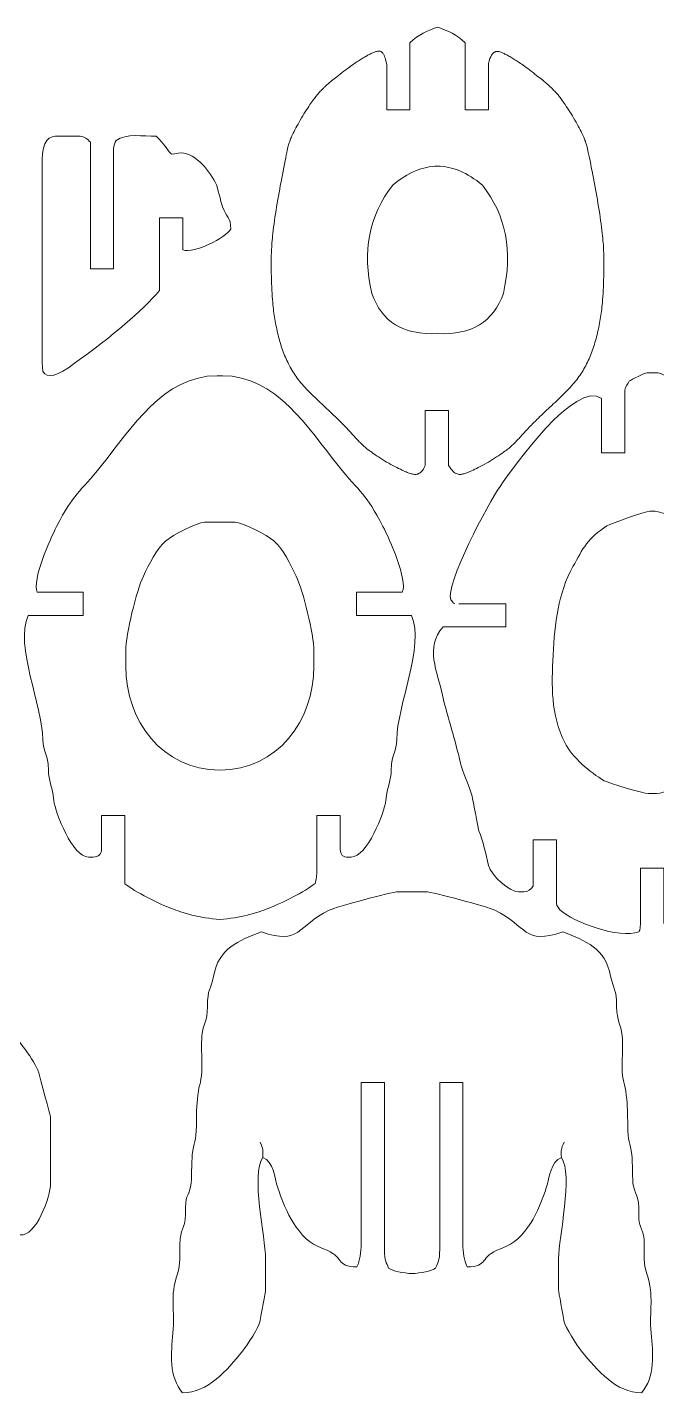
# Model space of a CAD drawing. Header units: inches. Extents: x -250 to 251, y -166 to 168.
# Drawn here: x -36.8 to 40.7, y -0.4 to 167.5 of the extents above; entities that cross this region are included whole.
import ezdxf

# ---------------------------------------------------------------- set-up
doc = ezdxf.new("R2010")
doc.units = ezdxf.units.IN
doc.header["$MEASUREMENT"] = 0
doc.layers.add('Layer 1', color=7, linetype='Continuous')

msp = doc.modelspace()

# ---------------------------------------------------------------- linework, layer by layer
at = {"layer": 'Layer 1', "color": 1, "lineweight": 9}
for points in [[(7.48, 162.9), (7.4, 163.26), (7.33, 163.54), (7.27, 163.77), (7.21, 163.94), (7.16, 164.08), (7.11, 164.17), (7.07, 164.25), (7.02, 164.31), (6.98, 164.37), (6.93, 164.42), (6.89, 164.46), (6.84, 164.5), (6.79, 164.53), (6.74, 164.56), (6.68, 164.58), (6.62, 164.59), (6.56, 164.6), (6.48, 164.6), (6.41, 164.59), (6.33, 164.58), (6.24, 164.56), (6.15, 164.53), (6.06, 164.5), (5.97, 164.47), (5.87, 164.43), (5.76, 164.38), (5.66, 164.34), (5.55, 164.29), (5.44, 164.23), (5.33, 164.18), (5.21, 164.12), (5.09, 164.05), (4.97, 163.99), (4.85, 163.92), (4.73, 163.85), (4.6, 163.77), (4.47, 163.7), (4.34, 163.62), (4.21, 163.53), (4.08, 163.45), (3.95, 163.37), (3.82, 163.28), (3.68, 163.18), (3.53, 163.08), (3.38, 162.98), (3.21, 162.86), (3.04, 162.73), (2.85, 162.6), (2.64, 162.44), (2.43, 162.28), (2.21, 162.12), (1.99, 161.95), (1.76, 161.78), (1.55, 161.61), (1.35, 161.45), (1.16, 161.31), (0.99, 161.17), (0.83, 161.05), (0.69, 160.93), (0.57, 160.83), (0.45, 160.74), (0.35, 160.65), (0.25, 160.56), (0.16, 160.48), (0.07, 160.41), (-0.01, 160.33), (-0.09, 160.26), (-0.17, 160.18), (-0.25, 160.11), (-0.32, 160.04), (-0.4, 159.96), (-0.47, 159.89), (-0.55, 159.81), (-0.63, 159.73), (-0.7, 159.65), (-0.78, 159.56), (-0.86, 159.48), (-0.93, 159.39), (-1.01, 159.3), (-1.09, 159.2), (-1.17, 159.1), (-1.25, 159), (-1.33, 158.9), (-1.42, 158.78), (-1.52, 158.65), (-1.62, 158.51), (-1.73, 158.36), (-1.85, 158.19), (-1.97, 158.01), (-2.11, 157.8), (-2.25, 157.59), (-2.4, 157.36), (-2.55, 157.12), (-2.71, 156.88), (-2.86, 156.63), (-3.01, 156.38), (-3.16, 156.12), (-3.31, 155.87), (-3.44, 155.62), (-3.58, 155.38), (-3.7, 155.14), (-3.82, 154.92), (-3.93, 154.71), (-4.02, 154.51), (-4.11, 154.33), (-4.19, 154.17), (-4.25, 154.02), (-4.31, 153.88), (-4.37, 153.75), (-4.41, 153.63), (-4.45, 153.52), (-4.49, 153.41), (-4.53, 153.3), (-4.57, 153.19), (-4.6, 153.07), (-4.64, 152.93), (-4.68, 152.77), (-4.72, 152.58), (-4.77, 152.37), (-4.82, 152.11), (-4.89, 151.8), (-4.96, 151.46), (-5.03, 151.09), (-5.11, 150.69), (-5.19, 150.27), (-5.28, 149.83), (-5.36, 149.39), (-5.45, 148.95), (-5.53, 148.5), (-5.62, 148.07), (-5.7, 147.63), (-5.78, 147.19), (-5.86, 146.76), (-5.94, 146.33), (-6.01, 145.9), (-6.08, 145.46), (-6.15, 145.03), (-6.22, 144.59), (-6.28, 144.17), (-6.34, 143.75), (-6.39, 143.34), (-6.45, 142.95), (-6.49, 142.57), (-6.53, 142.22), (-6.57, 141.89), (-6.6, 141.58), (-6.62, 141.29), (-6.65, 141.02), (-6.67, 140.76), (-6.68, 140.5), (-6.7, 140.25), (-6.71, 140), (-6.72, 139.75), (-6.73, 139.49), (-6.74, 139.23), (-6.74, 138.95), (-6.74, 138.66), (-6.74, 138.34), (-6.74, 138.01), (-6.74, 137.65), (-6.73, 137.27), (-6.72, 136.87), (-6.7, 136.45), (-6.69, 136.03), (-6.67, 135.6), (-6.65, 135.19), (-6.63, 134.79), (-6.61, 134.41), (-6.58, 134.06), (-6.56, 133.73), (-6.53, 133.43), (-6.5, 133.15), (-6.47, 132.88), (-6.44, 132.62), (-6.41, 132.37), (-6.37, 132.12), (-6.33, 131.88), (-6.29, 131.63), (-6.25, 131.38), (-6.21, 131.14), (-6.16, 130.9), (-6.11, 130.65), (-6.06, 130.41), (-6.01, 130.17), (-5.96, 129.93), (-5.9, 129.69), (-5.84, 129.46), (-5.78, 129.22), (-5.71, 128.99), (-5.64, 128.75), (-5.57, 128.52), (-5.5, 128.29), (-5.42, 128.06), (-5.35, 127.84), (-5.26, 127.61), (-5.18, 127.39), (-5.09, 127.17), (-5, 126.95), (-4.91, 126.74), (-4.81, 126.53), (-4.71, 126.32), (-4.61, 126.11), (-4.51, 125.9), (-4.4, 125.7), (-4.28, 125.5), (-4.17, 125.3), (-4.05, 125.11), (-3.93, 124.92), (-3.8, 124.73), (-3.67, 124.55), (-3.54, 124.36), (-3.4, 124.18), (-3.25, 124), (-3.09, 123.81), (-2.93, 123.62), (-2.76, 123.43), (-2.57, 123.23), (-2.38, 123.02), (-2.18, 122.82), (-1.98, 122.61), (-1.77, 122.4), (-1.56, 122.19), (-1.35, 121.99), (-1.14, 121.78), (-0.93, 121.58), (-0.72, 121.38), (-0.51, 121.19), (-0.31, 120.99), (-0.1, 120.8), (0.11, 120.61), (0.31, 120.41), (0.52, 120.22), (0.72, 120.02), (0.93, 119.83), (1.13, 119.64), (1.32, 119.45), (1.52, 119.26), (1.7, 119.08), (1.87, 118.91), (2.04, 118.75), (2.19, 118.6), (2.33, 118.46), (2.46, 118.32), (2.59, 118.19), (2.71, 118.06), (2.82, 117.94), (2.94, 117.82), (3.05, 117.7), (3.16, 117.57), (3.27, 117.45), (3.39, 117.32), (3.5, 117.2), (3.61, 117.08), (3.71, 116.96), (3.82, 116.85), (3.92, 116.74), (4.01, 116.64), (4.1, 116.54), (4.19, 116.45), (4.28, 116.36), (4.36, 116.28), (4.45, 116.19), (4.54, 116.11), (4.63, 116.03), (4.72, 115.95), (4.82, 115.86), (4.93, 115.77), (5.04, 115.68), (5.17, 115.58), (5.3, 115.48), (5.46, 115.37), (5.63, 115.25), (5.81, 115.11), (6.02, 114.97), (6.24, 114.83), (6.47, 114.67), (6.71, 114.52), (6.96, 114.36), (7.21, 114.21), (7.47, 114.05), (7.73, 113.91), (7.99, 113.76), (8.24, 113.62), (8.49, 113.49), (8.73, 113.37), (8.95, 113.25), (9.17, 113.15), (9.37, 113.05), (9.55, 112.97), (9.72, 112.9), (9.87, 112.83), (10, 112.78), (10.13, 112.73), (10.25, 112.69), (10.36, 112.65), (10.47, 112.61), (10.58, 112.58), (10.68, 112.56), (10.78, 112.54), (10.89, 112.52), (10.99, 112.52), (11.09, 112.52), (11.2, 112.54), (11.3, 112.57), (11.41, 112.62), (11.52, 112.68), (11.64, 112.77), (11.75, 112.88), (11.87, 113.01), (11.99, 113.18), (12.11, 113.38), (12.23, 113.62)], [(20, 163.08), (20.09, 163.41), (20.19, 163.68), (20.29, 163.91), (20.38, 164.09), (20.48, 164.23), (20.58, 164.34), (20.68, 164.42), (20.78, 164.48), (20.87, 164.53), (20.96, 164.55), (21.05, 164.56), (21.14, 164.56), (21.23, 164.55), (21.32, 164.53), (21.42, 164.5), (21.51, 164.47), (21.61, 164.43), (21.72, 164.38), (21.82, 164.34), (21.93, 164.29), (22.04, 164.23), (22.15, 164.18), (22.27, 164.12), (22.39, 164.05), (22.51, 163.99), (22.63, 163.92), (22.75, 163.85), (22.88, 163.77), (23.01, 163.7), (23.14, 163.62), (23.27, 163.53), (23.4, 163.45), (23.53, 163.37), (23.66, 163.28), (23.8, 163.18), (23.95, 163.08), (24.1, 162.98), (24.27, 162.86), (24.44, 162.73), (24.63, 162.6), (24.84, 162.44), (25.05, 162.28), (25.27, 162.12), (25.49, 161.95), (25.72, 161.78), (25.93, 161.61), (26.13, 161.45), (26.32, 161.31), (26.49, 161.17), (26.65, 161.05), (26.79, 160.93), (26.91, 160.83), (27.03, 160.74), (27.13, 160.65), (27.23, 160.56), (27.32, 160.48), (27.41, 160.41), (27.49, 160.33), (27.57, 160.26), (27.65, 160.18), (27.73, 160.11), (27.8, 160.04), (27.88, 159.96), (27.95, 159.89), (28.03, 159.81), (28.11, 159.73), (28.18, 159.65), (28.26, 159.56), (28.34, 159.48), (28.41, 159.39), (28.49, 159.3), (28.57, 159.2), (28.65, 159.1), (28.73, 159), (28.82, 158.9), (28.9, 158.78), (29, 158.65), (29.1, 158.51), (29.21, 158.36), (29.33, 158.19), (29.45, 158.01), (29.59, 157.8), (29.73, 157.59), (29.88, 157.36), (30.03, 157.12), (30.19, 156.88), (30.34, 156.63), (30.49, 156.38), (30.64, 156.12), (30.79, 155.87), (30.92, 155.62), (31.06, 155.38), (31.18, 155.14), (31.3, 154.92), (31.41, 154.71), (31.5, 154.51), (31.59, 154.33), (31.67, 154.17), (31.73, 154.02), (31.79, 153.88), (31.85, 153.75), (31.89, 153.63), (31.94, 153.52), (31.97, 153.41), (32.01, 153.3), (32.05, 153.19), (32.08, 153.07), (32.12, 152.93), (32.16, 152.77), (32.2, 152.58), (32.25, 152.37), (32.3, 152.11), (32.37, 151.8), (32.44, 151.46), (32.51, 151.09), (32.59, 150.69), (32.67, 150.27), (32.76, 149.83), (32.84, 149.39), (32.93, 148.95), (33.01, 148.5), (33.1, 148.07), (33.18, 147.63), (33.26, 147.19), (33.34, 146.76), (33.42, 146.33), (33.49, 145.9), (33.56, 145.46), (33.63, 145.03), (33.7, 144.59), (33.76, 144.17), (33.82, 143.75), (33.87, 143.34), (33.93, 142.95), (33.97, 142.57), (34.01, 142.22), (34.05, 141.89), (34.08, 141.58), (34.1, 141.29), (34.13, 141.02), (34.15, 140.76), (34.16, 140.5), (34.18, 140.25), (34.19, 140), (34.2, 139.75), (34.21, 139.49), (34.22, 139.23), (34.22, 138.95), (34.22, 138.66), (34.22, 138.34), (34.22, 138.01), (34.22, 137.65), (34.21, 137.27), (34.2, 136.87), (34.18, 136.45), (34.17, 136.03), (34.15, 135.6), (34.13, 135.19), (34.11, 134.79), (34.09, 134.41), (34.06, 134.06), (34.04, 133.73), (34.01, 133.43), (33.98, 133.15), (33.95, 132.88), (33.92, 132.62), (33.89, 132.37), (33.85, 132.12), (33.81, 131.88), (33.77, 131.63), (33.73, 131.38), (33.69, 131.14), (33.64, 130.9), (33.6, 130.65), (33.54, 130.41), (33.49, 130.17), (33.44, 129.93), (33.38, 129.69), (33.32, 129.46), (33.26, 129.22), (33.19, 128.99), (33.12, 128.75), (33.05, 128.52), (32.98, 128.29), (32.9, 128.06), (32.83, 127.84), (32.74, 127.61), (32.66, 127.39), (32.57, 127.17), (32.48, 126.95), (32.39, 126.74), (32.29, 126.53), (32.19, 126.32), (32.09, 126.11), (31.99, 125.9), (31.88, 125.7), (31.76, 125.5), (31.65, 125.3), (31.53, 125.11), (31.41, 124.92), (31.28, 124.73), (31.15, 124.55), (31.02, 124.36), (30.88, 124.18), (30.73, 124), (30.57, 123.81), (30.41, 123.62), (30.24, 123.43), (30.05, 123.23), (29.86, 123.02), (29.66, 122.82), (29.46, 122.61), (29.25, 122.4), (29.04, 122.19), (28.83, 121.99), (28.62, 121.78), (28.41, 121.58), (28.2, 121.38), (27.99, 121.19), (27.79, 120.99), (27.58, 120.8), (27.37, 120.61), (27.17, 120.41), (26.96, 120.22), (26.76, 120.02), (26.55, 119.83), (26.35, 119.64), (26.16, 119.45), (25.97, 119.26), (25.78, 119.08), (25.61, 118.91), (25.44, 118.75), (25.29, 118.6), (25.15, 118.46), (25.02, 118.32), (24.89, 118.19), (24.77, 118.06), (24.66, 117.94), (24.54, 117.82), (24.43, 117.7), (24.32, 117.57), (24.21, 117.45), (24.09, 117.32), (23.98, 117.2), (23.87, 117.08), (23.77, 116.96), (23.66, 116.85), (23.56, 116.74), (23.47, 116.64), (23.38, 116.54), (23.29, 116.45), (23.2, 116.36), (23.12, 116.28), (23.03, 116.19), (22.94, 116.11), (22.85, 116.03), (22.76, 115.95), (22.66, 115.86), (22.55, 115.77), (22.44, 115.68), (22.31, 115.58), (22.18, 115.48), (22.02, 115.37), (21.85, 115.25), (21.67, 115.11), (21.46, 114.97), (21.24, 114.83), (21.01, 114.67), (20.77, 114.52), (20.52, 114.36), (20.27, 114.21), (20.01, 114.05), (19.75, 113.91), (19.49, 113.76), (19.24, 113.62), (18.99, 113.49), (18.75, 113.37), (18.53, 113.25), (18.31, 113.15), (18.11, 113.05), (17.93, 112.97), (17.76, 112.9), (17.61, 112.83), (17.48, 112.78), (17.35, 112.73), (17.23, 112.69), (17.12, 112.65), (17.01, 112.61), (16.9, 112.58), (16.8, 112.56), (16.69, 112.54), (16.59, 112.52), (16.49, 112.52), (16.38, 112.53), (16.27, 112.54), (16.16, 112.58), (16.04, 112.62), (15.92, 112.69), (15.79, 112.78), (15.66, 112.89), (15.52, 113.03), (15.38, 113.2), (15.24, 113.4), (15.09, 113.64)]]:
    msp.add_lwpolyline(points, dxfattribs=at)
for points, knots in [([(10.34, 165.61), (11.43, 166.7), (12.42, 167.07), (13.74, 167.53), (13.74, 167.53), (15.06, 167.07), (16.05, 166.7), (17.14, 165.61)], [0, 0, 0, 0, 0.5, 0.5, 0.5, 0.5, 1, 1, 1, 1]), ([(10.34, 165.61), (10.34, 165.61), (10.34, 157.36), (10.34, 157.36), (10.34, 157.36), (10.34, 157.36), (7.48, 157.36), (7.48, 157.36), (7.48, 157.36), (7.48, 157.36), (7.48, 162.9), (7.48, 162.9)], [0, 0, 0, 0, 0.333333, 0.333333, 0.333333, 0.333333, 0.666667, 0.666667, 0.666667, 0.666667, 1, 1, 1, 1]), ([(20, 163.08), (20, 163.08), (20, 157.36), (20, 157.36), (20, 157.36), (20, 157.36), (17.14, 157.36), (17.14, 157.36), (17.14, 157.36), (17.14, 157.36), (17.14, 165.61), (17.14, 165.61)], [0, 0, 0, 0, 0.333333, 0.333333, 0.333333, 0.333333, 0.666667, 0.666667, 0.666667, 0.666667, 1, 1, 1, 1]), ([(-33.33, 154.12), (-33.33, 154.12), (-30.26, 154.12), (-30.26, 154.12), (-30.26, 154.12), (-29.72, 154.12), (-29.4, 153.77), (-29.01, 153.4)], [0, 0, 0, 0, 0.5, 0.5, 0.5, 0.5, 1, 1, 1, 1]), ([(-29.01, 153.4), (-29.01, 153.4), (-29.01, 137.8), (-29.01, 137.8), (-29.01, 137.8), (-29.01, 137.8), (-26.15, 137.8), (-26.15, 137.8), (-26.15, 137.8), (-26.15, 137.8), (-26.17, 152.58), (-26.17, 152.58)], [0, 0, 0, 0, 0.333333, 0.333333, 0.333333, 0.333333, 0.666667, 0.666667, 0.666667, 0.666667, 1, 1, 1, 1]), ([(-26.17, 152.58), (-26.09, 152.98), (-25.98, 153.33), (-25.84, 153.61), (-25.84, 153.61), (-24.62, 154.5), (-22.46, 154.12), (-20.9, 154.12), (-20.9, 154.12), (-19.77, 153.02), (-19.86, 152.83), (-19.03, 151.91), (-19.03, 151.91), (-18.41, 151.95), (-18.41, 152.08), (-17.84, 152.08), (-17.84, 152.08), (-15.99, 152.08), (-14.24, 149.69), (-13.48, 148.16), (-13.48, 148.16), (-13.37, 147.95), (-12.96, 146.09), (-12.72, 145.44), (-12.72, 145.44), (-12.25, 144.14), (-11.71, 144.19), (-11.71, 142.71), (-11.71, 142.71), (-12.36, 141.66), (-16.2, 139.61), (-17.63, 140.16)], [0, 0, 0, 0, 0.125, 0.125, 0.125, 0.125, 0.25, 0.25, 0.25, 0.25, 0.375, 0.375, 0.375, 0.375, 0.5, 0.5, 0.5, 0.5, 0.625, 0.625, 0.625, 0.625, 0.75, 0.75, 0.75, 0.75, 0.875, 0.875, 0.875, 0.875, 1, 1, 1, 1]), ([(13.74, 129.85), (9.55, 129.65), (6.85, 131.3), (5.64, 134.8), (5.64, 134.8), (4.45, 139.94), (5.31, 144.38), (8.22, 148.12), (8.22, 148.12), (10.09, 149.66), (11.93, 150.43), (13.74, 150.45)], [0, 0, 0, 0, 0.333333, 0.333333, 0.333333, 0.333333, 0.666667, 0.666667, 0.666667, 0.666667, 1, 1, 1, 1]), ([(13.74, 129.85), (17.93, 129.65), (20.63, 131.3), (21.84, 134.8), (21.84, 134.8), (23.03, 139.94), (22.17, 144.38), (19.26, 148.12), (19.26, 148.12), (17.39, 149.66), (15.55, 150.43), (13.74, 150.45)], [0, 0, 0, 0, 0.333333, 0.333333, 0.333333, 0.333333, 0.666667, 0.666667, 0.666667, 0.666667, 1, 1, 1, 1]), ([(-17.63, 140.16), (-17.63, 140.16), (-17.63, 144.09), (-17.63, 144.09), (-17.63, 144.09), (-17.63, 144.09), (-20.49, 144.09), (-20.49, 144.09), (-20.49, 144.09), (-20.49, 144.09), (-20.49, 135.15), (-20.49, 135.15)], [0, 0, 0, 0, 0.333333, 0.333333, 0.333333, 0.333333, 0.666667, 0.666667, 0.666667, 0.666667, 1, 1, 1, 1]), ([(-20.49, 135.15), (-22.7, 132.59), (-26.2, 129.6), (-30.97, 126.19), (-30.97, 126.19), (-33.06, 124.6), (-34.35, 124.27), (-34.84, 125.2), (-34.84, 125.2), (-34.93, 125.56), (-34.97, 126.52), (-34.96, 128.06)], [0, 0, 0, 0, 0.333333, 0.333333, 0.333333, 0.333333, 0.666667, 0.666667, 0.666667, 0.666667, 1, 1, 1, 1]), ([(-35.54, 98.03), (-36.24, 99.53), (-33.96, 104.55), (-33.16, 106.12), (-33.16, 106.12), (-31.01, 110.29), (-30.42, 110.15), (-27.65, 113.61), (-27.65, 113.61), (-23.96, 118.23), (-19.97, 124.67), (-13.41, 124.67), (-13.41, 124.67), (-13.41, 124.67), (-13.07, 124.67), (-13.07, 124.67)], [0, 0, 0, 0, 0.25, 0.25, 0.25, 0.25, 0.5, 0.5, 0.5, 0.5, 0.75, 0.75, 0.75, 0.75, 1, 1, 1, 1]), ([(9.4, 98.03), (10.1, 99.53), (7.82, 104.55), (7.02, 106.12), (7.02, 106.12), (4.87, 110.29), (4.28, 110.15), (1.51, 113.61), (1.51, 113.61), (-2.18, 118.23), (-6.17, 124.67), (-12.73, 124.67), (-12.73, 124.67), (-12.73, 124.67), (-13.07, 124.67), (-13.07, 124.67)], [0, 0, 0, 0, 0.25, 0.25, 0.25, 0.25, 0.5, 0.5, 0.5, 0.5, 0.75, 0.75, 0.75, 0.75, 1, 1, 1, 1]), ([(40.2, 125.01), (40.2, 125.01), (39.53, 125.01), (39.53, 125.01), (39.53, 125.01), (39.21, 125.01), (37.63, 124.21), (37.32, 123.99), (37.32, 123.99), (37.19, 123.67), (36.84, 123.33), (36.8, 122.89)], [0, 0, 0, 0, 0.333333, 0.333333, 0.333333, 0.333333, 0.666667, 0.666667, 0.666667, 0.666667, 1, 1, 1, 1]), ([(40.2, 125.01), (40.2, 125.01), (40.87, 125.01), (40.87, 125.01), (40.87, 125.01), (41.19, 125.01), (42.77, 124.21), (43.08, 123.99), (43.08, 123.99), (43.21, 123.67), (43.56, 123.33), (43.6, 122.89)], [0, 0, 0, 0, 0.333333, 0.333333, 0.333333, 0.333333, 0.666667, 0.666667, 0.666667, 0.666667, 1, 1, 1, 1]), ([(33.94, 121.87), (30.74, 124.22), (23.14, 113.49), (21.43, 111.05), (21.43, 111.05), (20.05, 109.09), (14.63, 98.96), (15.36, 97.1), (15.36, 97.1), (15.56, 96.95), (15.58, 96.69), (15.85, 96.62)], [0, 0, 0, 0, 0.333333, 0.333333, 0.333333, 0.333333, 0.666667, 0.666667, 0.666667, 0.666667, 1, 1, 1, 1]), ([(36.8, 122.89), (36.8, 122.89), (36.8, 115.18), (36.8, 115.18), (36.8, 115.18), (36.8, 115.18), (33.94, 115.18), (33.94, 115.18), (33.94, 115.18), (33.94, 115.18), (33.94, 121.87), (33.94, 121.87)], [0, 0, 0, 0, 0.333333, 0.333333, 0.333333, 0.333333, 0.666667, 0.666667, 0.666667, 0.666667, 1, 1, 1, 1]), ([(15.09, 113.64), (15.09, 113.64), (15.09, 120.38), (15.09, 120.38), (15.09, 120.38), (15.09, 120.38), (12.23, 120.38), (12.23, 120.38), (12.23, 120.38), (12.23, 120.38), (12.23, 113.62), (12.23, 113.62)], [0, 0, 0, 0, 0.333333, 0.333333, 0.333333, 0.333333, 0.666667, 0.666667, 0.666667, 0.666667, 1, 1, 1, 1]), ([(40.2, 107.99), (40.2, 107.99), (39.87, 107.99), (39.87, 107.99), (39.87, 107.99), (39.29, 107.99), (35.19, 106.55), (34.59, 106.18), (34.59, 106.18), (32.24, 104.72), (31.62, 103.4), (30.4, 101.18), (30.4, 101.18), (28.56, 97.83), (28.17, 94.29), (27.96, 90.29), (27.96, 90.29), (27.77, 86.5), (27.66, 83.06), (29.39, 79.56), (29.39, 79.56), (30.3, 77.72), (32.52, 75.86), (34.25, 74.85), (34.25, 74.85), (34.83, 74.52), (39.08, 73.27), (39.7, 73.27), (39.7, 73.27), (39.7, 73.27), (40.2, 73.27), (40.2, 73.27)], [0, 0, 0, 0, 0.125, 0.125, 0.125, 0.125, 0.25, 0.25, 0.25, 0.25, 0.375, 0.375, 0.375, 0.375, 0.5, 0.5, 0.5, 0.5, 0.625, 0.625, 0.625, 0.625, 0.75, 0.75, 0.75, 0.75, 0.875, 0.875, 0.875, 0.875, 1, 1, 1, 1]), ([(40.2, 107.99), (40.2, 107.99), (40.53, 107.99), (40.53, 107.99), (40.53, 107.99), (41.11, 107.99), (45.22, 106.55), (45.81, 106.18), (45.81, 106.18), (48.16, 104.72), (48.78, 103.4), (50, 101.18), (50, 101.18), (51.84, 97.83), (52.23, 94.29), (52.44, 90.29), (52.44, 90.29), (52.63, 86.5), (52.74, 83.06), (51.02, 79.56), (51.02, 79.56), (50.1, 77.72), (47.88, 75.86), (46.15, 74.85), (46.15, 74.85), (45.57, 74.52), (41.32, 73.27), (40.7, 73.27), (40.7, 73.27), (40.7, 73.27), (40.2, 73.27), (40.2, 73.27)], [0, 0, 0, 0, 0.125, 0.125, 0.125, 0.125, 0.25, 0.25, 0.25, 0.25, 0.375, 0.375, 0.375, 0.375, 0.5, 0.5, 0.5, 0.5, 0.625, 0.625, 0.625, 0.625, 0.75, 0.75, 0.75, 0.75, 0.875, 0.875, 0.875, 0.875, 1, 1, 1, 1]), ([(-13.07, 76.16), (-20.18, 76.16), (-24.65, 82.23), (-24.65, 88.93), (-24.65, 88.93), (-24.65, 88.93), (-24.65, 90.8), (-24.65, 90.8), (-24.65, 90.8), (-24.65, 92.86), (-23.33, 98.23), (-22.48, 99.99), (-22.48, 99.99), (-21.75, 101.49), (-20.94, 103.27), (-19.71, 104.36), (-19.71, 104.36), (-18.92, 105.06), (-15.91, 106.63), (-14.94, 106.63), (-14.94, 106.63), (-14.94, 106.63), (-13.07, 106.63), (-13.07, 106.63)], [0, 0, 0, 0, 0.166667, 0.166667, 0.166667, 0.166667, 0.333333, 0.333333, 0.333333, 0.333333, 0.5, 0.5, 0.5, 0.5, 0.666667, 0.666667, 0.666667, 0.666667, 0.833333, 0.833333, 0.833333, 0.833333, 1, 1, 1, 1]), ([(-13.07, 76.16), (-5.96, 76.16), (-1.49, 82.23), (-1.49, 88.93), (-1.49, 88.93), (-1.49, 88.93), (-1.49, 90.8), (-1.49, 90.8), (-1.49, 90.8), (-1.49, 92.86), (-2.81, 98.23), (-3.66, 99.99), (-3.66, 99.99), (-4.39, 101.49), (-5.2, 103.27), (-6.42, 104.36), (-6.42, 104.36), (-7.22, 105.06), (-10.23, 106.63), (-11.2, 106.63), (-11.2, 106.63), (-11.2, 106.63), (-13.07, 106.63), (-13.07, 106.63)], [0, 0, 0, 0, 0.166667, 0.166667, 0.166667, 0.166667, 0.333333, 0.333333, 0.333333, 0.333333, 0.5, 0.5, 0.5, 0.5, 0.666667, 0.666667, 0.666667, 0.666667, 0.833333, 0.833333, 0.833333, 0.833333, 1, 1, 1, 1]), ([(-35.54, 98.03), (-35.54, 98.03), (-29.91, 98.03), (-29.91, 98.03), (-29.91, 98.03), (-29.91, 98.03), (-29.91, 95.17), (-29.91, 95.17), (-29.91, 95.17), (-29.91, 95.17), (-36.66, 95.17), (-36.66, 95.17)], [0, 0, 0, 0, 0.333333, 0.333333, 0.333333, 0.333333, 0.666667, 0.666667, 0.666667, 0.666667, 1, 1, 1, 1]), ([(9.4, 98.03), (9.4, 98.03), (3.77, 98.03), (3.77, 98.03), (3.77, 98.03), (3.77, 98.03), (3.77, 95.17), (3.77, 95.17), (3.77, 95.17), (3.77, 95.17), (10.52, 95.17), (10.52, 95.17)], [0, 0, 0, 0, 0.333333, 0.333333, 0.333333, 0.333333, 0.666667, 0.666667, 0.666667, 0.666667, 1, 1, 1, 1]), ([(16.37, 96.62), (16.37, 96.62), (22.14, 96.62), (22.14, 96.62), (22.14, 96.62), (22.14, 96.62), (22.14, 93.76), (22.14, 93.76), (22.14, 93.76), (22.14, 93.76), (14.41, 93.76), (14.41, 93.76)], [0, 0, 0, 0, 0.333333, 0.333333, 0.333333, 0.333333, 0.666667, 0.666667, 0.666667, 0.666667, 1, 1, 1, 1]), ([(-27.62, 66.26), (-27.71, 65.65), (-28.24, 65.44), (-28.9, 65.44), (-28.9, 65.44), (-28.9, 65.44), (-29.24, 65.44), (-29.24, 65.44), (-29.24, 65.44), (-31.18, 65.44), (-33.36, 70.93), (-33.5, 72.42), (-33.5, 72.42), (-33.67, 74.14), (-34.18, 74.87), (-34.18, 76.16), (-34.18, 76.16), (-34.18, 78.26), (-34.86, 78.37), (-34.86, 79.9), (-34.86, 79.9), (-34.86, 84.05), (-38.37, 91.49), (-36.66, 95.17)], [0, 0, 0, 0, 0.166667, 0.166667, 0.166667, 0.166667, 0.333333, 0.333333, 0.333333, 0.333333, 0.5, 0.5, 0.5, 0.5, 0.666667, 0.666667, 0.666667, 0.666667, 0.833333, 0.833333, 0.833333, 0.833333, 1, 1, 1, 1]), ([(1.75, 66.4), (1.82, 65.71), (2.04, 65.44), (2.76, 65.44), (2.76, 65.44), (2.76, 65.44), (3.1, 65.44), (3.1, 65.44), (3.1, 65.44), (5.04, 65.44), (7.22, 70.93), (7.36, 72.42), (7.36, 72.42), (7.53, 74.14), (8.04, 74.87), (8.04, 76.16), (8.04, 76.16), (8.04, 78.26), (8.72, 78.37), (8.72, 79.9), (8.72, 79.9), (8.72, 84.05), (12.23, 91.49), (10.52, 95.17)], [0, 0, 0, 0, 0.166667, 0.166667, 0.166667, 0.166667, 0.333333, 0.333333, 0.333333, 0.333333, 0.5, 0.5, 0.5, 0.5, 0.666667, 0.666667, 0.666667, 0.666667, 0.833333, 0.833333, 0.833333, 0.833333, 1, 1, 1, 1]), ([(14.41, 93.76), (12.14, 91.3), (13.73, 88.21), (14.36, 85.35), (14.36, 85.35), (15, 82.45), (15.92, 79.94), (16.55, 77.01), (16.55, 77.01), (16.72, 76.27), (17.79, 73.74), (17.98, 72.93), (17.98, 72.93), (18.07, 72.51), (18.81, 68.7), (18.83, 68.67), (18.83, 68.67), (19.38, 67.4), (19.64, 65.85), (20.02, 64.41), (20.02, 64.41), (20.35, 63.15), (22.64, 61.18), (23.7, 61.18), (23.7, 61.18), (23.7, 61.18), (24.38, 61.18), (24.38, 61.18), (24.38, 61.18), (24.93, 61.18), (25.12, 61.49), (25.51, 61.86)], [0, 0, 0, 0, 0.125, 0.125, 0.125, 0.125, 0.25, 0.25, 0.25, 0.25, 0.375, 0.375, 0.375, 0.375, 0.5, 0.5, 0.5, 0.5, 0.625, 0.625, 0.625, 0.625, 0.75, 0.75, 0.75, 0.75, 0.875, 0.875, 0.875, 0.875, 1, 1, 1, 1]), ([(-27.62, 66.26), (-27.62, 66.26), (-27.62, 70.58), (-27.62, 70.58), (-27.62, 70.58), (-27.62, 70.58), (-24.76, 70.58), (-24.76, 70.58), (-24.76, 70.58), (-24.76, 70.58), (-24.76, 62.16), (-24.76, 62.16)], [0, 0, 0, 0, 0.333333, 0.333333, 0.333333, 0.333333, 0.666667, 0.666667, 0.666667, 0.666667, 1, 1, 1, 1]), ([(1.75, 66.4), (1.75, 66.4), (1.75, 70.58), (1.75, 70.58), (1.75, 70.58), (1.75, 70.58), (-1.11, 70.58), (-1.11, 70.58), (-1.11, 70.58), (-1.11, 70.58), (-1.11, 63.86), (-1.11, 63.86)], [0, 0, 0, 0, 0.333333, 0.333333, 0.333333, 0.333333, 0.666667, 0.666667, 0.666667, 0.666667, 1, 1, 1, 1]), ([(25.51, 61.86), (25.51, 61.86), (25.51, 67.57), (25.51, 67.57), (25.51, 67.57), (25.51, 67.57), (28.37, 67.57), (28.37, 67.57), (28.37, 67.57), (28.37, 67.57), (28.37, 59.78), (28.37, 59.78)], [0, 0, 0, 0, 0.333333, 0.333333, 0.333333, 0.333333, 0.666667, 0.666667, 0.666667, 0.666667, 1, 1, 1, 1]), ([(-13.07, 57.78), (-10.57, 57.95), (-8.42, 58.6), (-7.11, 59.13), (-7.11, 59.13), (-5.75, 59.62), (-2.48, 61.27), (-1.32, 62.2), (-1.32, 62.2), (-1.23, 62.69), (-1.11, 63.16), (-1.11, 63.86)], [0, 0, 0, 0, 0.333333, 0.333333, 0.333333, 0.333333, 0.666667, 0.666667, 0.666667, 0.666667, 1, 1, 1, 1]), ([(41.59, 57.3), (41.59, 57.3), (41.59, 64.07), (41.59, 64.07), (41.59, 64.07), (41.59, 64.07), (38.73, 64.07), (38.73, 64.07), (38.73, 64.07), (38.73, 64.07), (38.73, 57.3), (38.73, 57.3)], [0, 0, 0, 0, 0.333333, 0.333333, 0.333333, 0.333333, 0.666667, 0.666667, 0.666667, 0.666667, 1, 1, 1, 1]), ([(-13.07, 57.78), (-15.57, 57.95), (-17.72, 58.6), (-19.03, 59.13), (-19.03, 59.13), (-20.39, 59.62), (-23.61, 61.22), (-24.76, 62.16)], [0, 0, 0, 0, 0.5, 0.5, 0.5, 0.5, 1, 1, 1, 1]), ([(4.34, 17.5), (4.25, 16.47), (4.07, 15.42), (3.8, 15.05), (3.8, 15.05), (1.15, 15.05), (2.35, 16.3), (-0.29, 17.26), (-0.29, 17.26), (-2.19, 17.94), (-2.97, 18.92), (-4.05, 20.5), (-4.05, 20.5), (-4.66, 21.4), (-5.61, 23.69), (-5.93, 24.75), (-5.93, 24.75), (-6.33, 26.08), (-6.47, 27.97), (-7.78, 28.5), (-7.78, 28.5), (-9.28, 26.4), (-7.44, 18.64), (-7.44, 16.07), (-7.44, 16.07), (-7.44, 16.07), (-7.44, 12.16), (-7.44, 12.16), (-7.44, 12.16), (-7.44, 12.06), (-8.01, 9.01), (-8.11, 8.41), (-8.11, 8.41), (-8.24, 7.61), (-9.68, 5.41), (-10.27, 4.67), (-10.27, 4.67), (-12.21, 2.25), (-14.56, -0.44), (-17.65, -0.44), (-17.65, -0.44), (-19.35, 1.4), (-19.08, 4.49), (-18.84, 6.88), (-18.84, 6.88), (-18.55, 9.73), (-19.27, 11.3), (-18.29, 14.2), (-18.29, 14.2), (-17.9, 15.34), (-18, 16.61), (-17.99, 17.78), (-17.99, 17.78), (-17.99, 19.83), (-17.31, 19.54), (-17.31, 21.52), (-17.31, 21.52), (-17.32, 24.11), (-17.02, 23.33), (-16.63, 25.09), (-16.63, 25.09), (-16.52, 25.63), (-16.56, 27.95), (-16.46, 28.84), (-16.46, 28.84), (-16.28, 30.35), (-15.95, 30.47), (-15.95, 32.41), (-15.95, 32.41), (-15.95, 33.83), (-15.94, 34.82), (-15.78, 36.16), (-15.78, 36.16), (-15.62, 37.64), (-15.27, 37.74), (-15.27, 39.73), (-15.27, 39.73), (-15.27, 40.8), (-15.37, 42.48), (-15.27, 43.48), (-15.27, 43.48), (-15.12, 45.02), (-14.59, 45.16), (-14.59, 47.05), (-14.59, 47.05), (-14.59, 49.3), (-14.18, 49.1), (-13.85, 50.8), (-13.85, 50.8), (-13.16, 54.3), (-10.81, 55.14), (-7.95, 56.24), (-7.95, 56.24), (-3.15, 54.58), (-3.59, 56.97), (0.39, 58.9), (0.39, 58.9), (1.28, 59.33), (8.04, 61.18), (8.9, 61.18), (8.9, 61.18), (8.9, 61.18), (10.6, 61.18), (10.6, 61.18)], [0, 0, 0, 0, 0.038462, 0.038462, 0.038462, 0.038462, 0.076923, 0.076923, 0.076923, 0.076923, 0.115385, 0.115385, 0.115385, 0.115385, 0.153846, 0.153846, 0.153846, 0.153846, 0.192308, 0.192308, 0.192308, 0.192308, 0.230769, 0.230769, 0.230769, 0.230769, 0.269231, 0.269231, 0.269231, 0.269231, 0.307692, 0.307692, 0.307692, 0.307692, 0.346154, 0.346154, 0.346154, 0.346154, 0.384615, 0.384615, 0.384615, 0.384615, 0.423077, 0.423077, 0.423077, 0.423077, 0.461538, 0.461538, 0.461538, 0.461538, 0.5, 0.5, 0.5, 0.5, 0.538462, 0.538462, 0.538462, 0.538462, 0.576923, 0.576923, 0.576923, 0.576923, 0.615385, 0.615385, 0.615385, 0.615385, 0.653846, 0.653846, 0.653846, 0.653846, 0.692308, 0.692308, 0.692308, 0.692308, 0.730769, 0.730769, 0.730769, 0.730769, 0.769231, 0.769231, 0.769231, 0.769231, 0.807692, 0.807692, 0.807692, 0.807692, 0.846154, 0.846154, 0.846154, 0.846154, 0.884615, 0.884615, 0.884615, 0.884615, 0.923077, 0.923077, 0.923077, 0.923077, 0.961538, 0.961538, 0.961538, 0.961538, 1, 1, 1, 1]), ([(16.85, 17.5), (16.94, 16.47), (17.13, 15.42), (17.4, 15.05), (17.4, 15.05), (20.05, 15.05), (18.85, 16.3), (21.49, 17.26), (21.49, 17.26), (23.38, 17.94), (24.16, 18.92), (25.25, 20.5), (25.25, 20.5), (25.86, 21.4), (26.81, 23.69), (27.13, 24.75), (27.13, 24.75), (27.52, 26.08), (27.66, 27.97), (28.98, 28.5), (28.98, 28.5), (30.48, 26.4), (28.64, 18.64), (28.64, 16.07), (28.64, 16.07), (28.64, 16.07), (28.64, 12.16), (28.64, 12.16), (28.64, 12.16), (28.64, 12.06), (29.2, 9.01), (29.3, 8.41), (29.3, 8.41), (29.44, 7.61), (30.88, 5.41), (31.47, 4.67), (31.47, 4.67), (33.41, 2.25), (35.75, -0.44), (38.85, -0.44), (38.85, -0.44), (40.55, 1.4), (40.28, 4.49), (40.04, 6.88), (40.04, 6.88), (39.75, 9.73), (40.46, 11.3), (39.49, 14.2), (39.49, 14.2), (39.1, 15.34), (39.19, 16.61), (39.19, 17.78), (39.19, 17.78), (39.18, 19.83), (38.51, 19.54), (38.51, 21.52), (38.51, 21.52), (38.52, 24.11), (38.22, 23.33), (37.83, 25.09), (37.83, 25.09), (37.72, 25.63), (37.76, 27.95), (37.66, 28.84), (37.66, 28.84), (37.48, 30.35), (37.15, 30.47), (37.15, 32.41), (37.15, 32.41), (37.15, 33.83), (37.13, 34.82), (36.98, 36.16), (36.98, 36.16), (36.81, 37.64), (36.47, 37.74), (36.47, 39.73), (36.47, 39.73), (36.47, 40.8), (36.57, 42.48), (36.47, 43.48), (36.47, 43.48), (36.32, 45.02), (35.79, 45.16), (35.79, 47.05), (35.79, 47.05), (35.79, 49.3), (35.38, 49.1), (35.05, 50.8), (35.05, 50.8), (34.36, 54.3), (32, 55.14), (29.15, 56.24), (29.15, 56.24), (24.34, 54.58), (24.79, 56.97), (20.81, 58.9), (20.81, 58.9), (19.92, 59.33), (13.15, 61.18), (12.29, 61.18), (12.29, 61.18), (12.29, 61.18), (10.6, 61.18), (10.6, 61.18)], [0, 0, 0, 0, 0.038462, 0.038462, 0.038462, 0.038462, 0.076923, 0.076923, 0.076923, 0.076923, 0.115385, 0.115385, 0.115385, 0.115385, 0.153846, 0.153846, 0.153846, 0.153846, 0.192308, 0.192308, 0.192308, 0.192308, 0.230769, 0.230769, 0.230769, 0.230769, 0.269231, 0.269231, 0.269231, 0.269231, 0.307692, 0.307692, 0.307692, 0.307692, 0.346154, 0.346154, 0.346154, 0.346154, 0.384615, 0.384615, 0.384615, 0.384615, 0.423077, 0.423077, 0.423077, 0.423077, 0.461538, 0.461538, 0.461538, 0.461538, 0.5, 0.5, 0.5, 0.5, 0.538462, 0.538462, 0.538462, 0.538462, 0.576923, 0.576923, 0.576923, 0.576923, 0.615385, 0.615385, 0.615385, 0.615385, 0.653846, 0.653846, 0.653846, 0.653846, 0.692308, 0.692308, 0.692308, 0.692308, 0.730769, 0.730769, 0.730769, 0.730769, 0.769231, 0.769231, 0.769231, 0.769231, 0.807692, 0.807692, 0.807692, 0.807692, 0.846154, 0.846154, 0.846154, 0.846154, 0.884615, 0.884615, 0.884615, 0.884615, 0.923077, 0.923077, 0.923077, 0.923077, 0.961538, 0.961538, 0.961538, 0.961538, 1, 1, 1, 1]), ([(28.37, 59.78), (28.4, 59.4), (28.76, 59.09), (28.81, 58.98), (28.81, 58.98), (30.38, 57.44), (36.18, 55.35), (38.51, 56.26), (38.51, 56.26), (38.54, 56.32), (38.73, 56.42), (38.73, 57.3)], [0, 0, 0, 0, 0.333333, 0.333333, 0.333333, 0.333333, 0.666667, 0.666667, 0.666667, 0.666667, 1, 1, 1, 1]), ([(-49.91, 51.17), (-47.47, 51.17), (-41.12, 46.29), (-39.19, 44.36), (-39.19, 44.36), (-37.87, 43.04), (-35.93, 40.52), (-35.37, 38.91), (-35.37, 38.91), (-35.25, 38.55), (-33.91, 33.51), (-33.91, 33.46), (-33.91, 33.46), (-33.91, 33.46), (-33.91, 25.29), (-33.91, 25.29), (-33.91, 25.29), (-33.91, 23.74), (-35.7, 18.65), (-37.66, 19)], [0, 0, 0, 0, 0.2, 0.2, 0.2, 0.2, 0.4, 0.4, 0.4, 0.4, 0.6, 0.6, 0.6, 0.6, 0.8, 0.8, 0.8, 0.8, 1, 1, 1, 1]), ([(7.2, 17.22), (7.2, 17.22), (7.2, 37.74), (7.2, 37.74), (7.2, 37.74), (7.2, 37.74), (4.34, 37.74), (4.34, 37.74), (4.34, 37.74), (4.34, 37.74), (4.34, 17.5), (4.34, 17.5)], [0, 0, 0, 0, 0.333333, 0.333333, 0.333333, 0.333333, 0.666667, 0.666667, 0.666667, 0.666667, 1, 1, 1, 1]), ([(16.85, 17.5), (16.85, 17.5), (16.85, 37.74), (16.85, 37.74), (16.85, 37.74), (16.85, 37.74), (14, 37.74), (14, 37.74), (14, 37.74), (14, 37.74), (14, 17.22), (14, 17.22)], [0, 0, 0, 0, 0.333333, 0.333333, 0.333333, 0.333333, 0.666667, 0.666667, 0.666667, 0.666667, 1, 1, 1, 1]), ([(10.6, 14.21), (9.57, 14.27), (8.18, 14.51), (7.71, 14.88), (7.71, 14.88), (7.44, 15.59), (7.2, 15.65), (7.2, 17.22)], [0, 0, 0, 0, 0.5, 0.5, 0.5, 0.5, 1, 1, 1, 1]), ([(10.6, 14.21), (11.63, 14.27), (13.02, 14.51), (13.49, 14.88), (13.49, 14.88), (13.76, 15.59), (14, 15.65), (14, 17.22)], [0, 0, 0, 0, 0.5, 0.5, 0.5, 0.5, 1, 1, 1, 1])]:
    msp.add_open_spline(points, degree=3, knots=knots, dxfattribs=at)
for points in [[(-34.96, 150.39), (-35.02, 152.86), (-34.47, 154.1), (-33.33, 154.12)], [(-34.96, 150.39), (-34.96, 150.39), (-34.96, 128.06), (-34.96, 128.06)], [(-8.12, 30.37), (-7.7, 29.47), (-7.78, 29.53), (-7.78, 28.5)], [(29.32, 30.37), (28.9, 29.47), (28.98, 29.53), (28.98, 28.5)]]:
    msp.add_open_spline(points, degree=3, dxfattribs=at)

doc.saveas('drawing.dxf')
